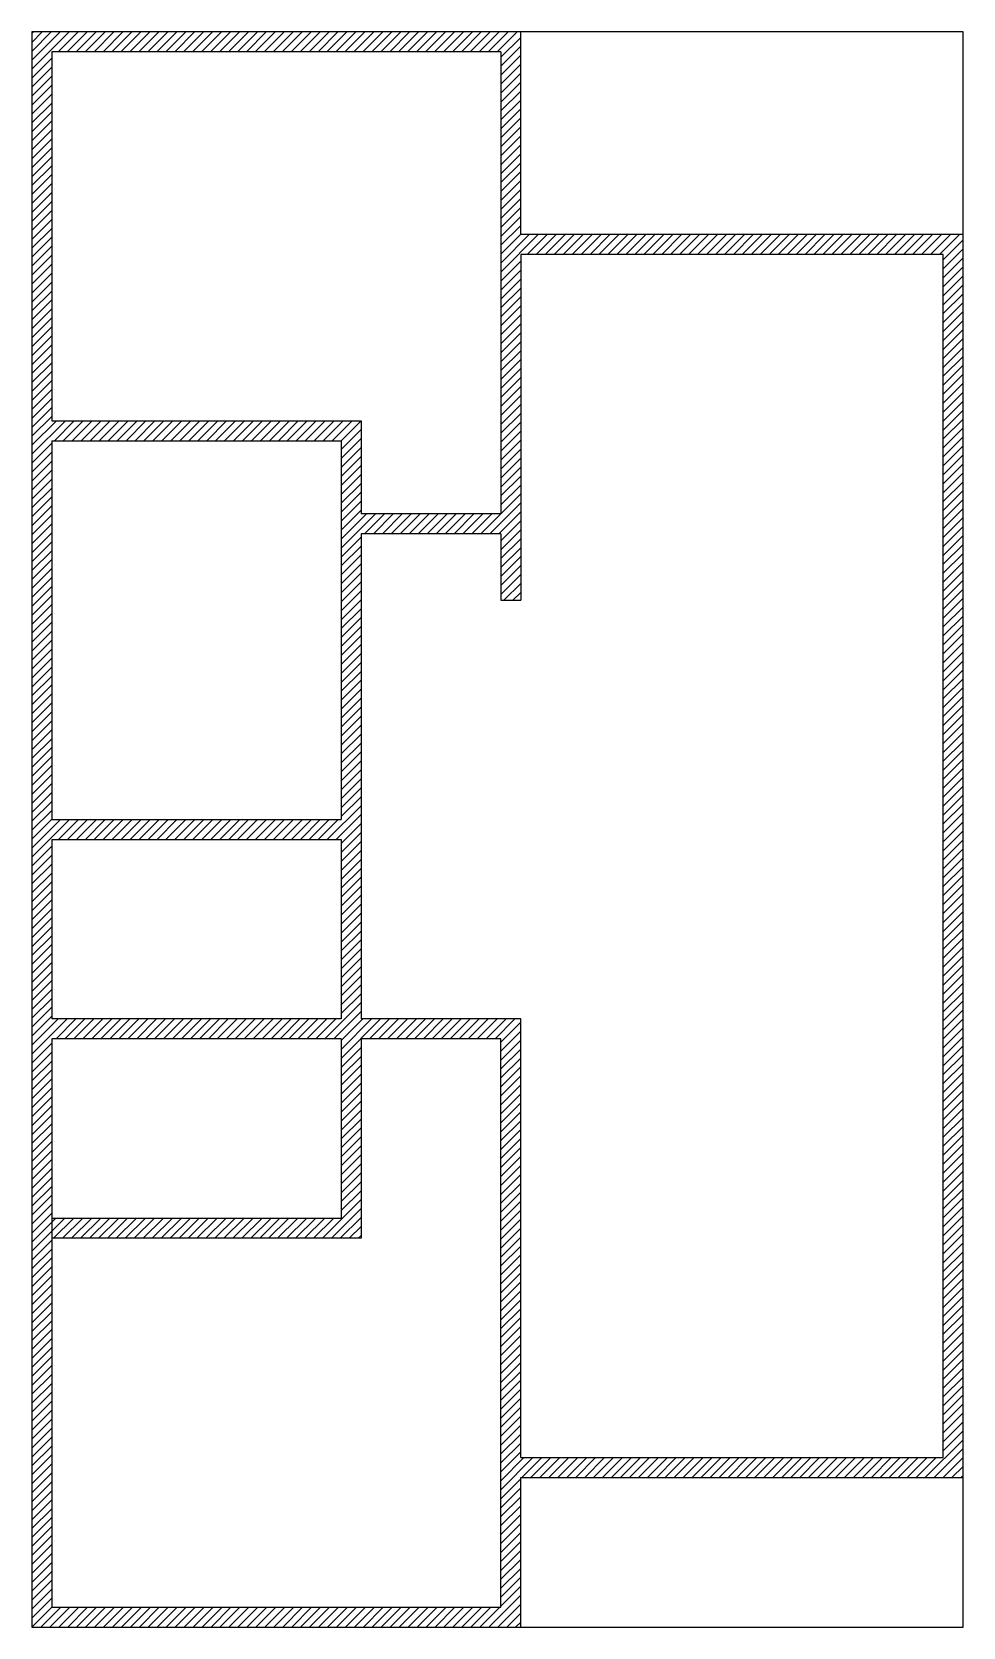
# Model space of a CAD drawing. Header units: millimetres. Extents: x 2249 to 9249, y 1508 to 13508.
import ezdxf

# ---------------------------------------------------------------- set-up
doc = ezdxf.new("R2010")
doc.units = ezdxf.units.MM

msp = doc.modelspace()

# ---------------------------------------------------------------- hatches: boundary and pattern name
h = msp.add_hatch()
h.set_pattern_fill('ANSI31', color=11, scale=15)
h.paths.add_polyline_path([(9249, 11983), (5924, 11983), (5924, 13508), (2249, 13508), (2249, 1508), (5924, 1508), (5924, 2633), (9249, 2633)])
h.paths.add_polyline_path([(5924, 11833), (9099, 11833), (9099, 2783), (5924, 2783), (5924, 6083), (4724, 6083), (4724, 9733), (5774, 9733), (5774, 9233), (5924, 9233)], flags=16)
h.paths.add_polyline_path([(5774, 9883), (4724, 9883), (4724, 10583), (2399, 10583), (2399, 13358), (5774, 13358)], flags=16)
h.paths.add_polyline_path([(4574, 10433), (4574, 7583), (2399, 7583), (2399, 10433)], flags=16)
h.paths.add_polyline_path([(4574, 7433), (4574, 6083), (2399, 6083), (2399, 7433)], flags=16)
h.paths.add_polyline_path([(5774, 5933), (5774, 1658), (2399, 1658), (2399, 5933), (4574, 5933), (4574, 4583), (2399, 4583), (2399, 4433), (4724, 4433), (4724, 5933)], flags=16)

# ---------------------------------------------------------------- linework, layer by layer
for p, q in [((9249, 1508), (9249, 13508)), ((5774, 13358), (5774, 9883)), ((5924, 11833), (5924, 9233)), ((5774, 9883), (4724, 9883)), ((5774, 9733), (4724, 9733)), ((5774, 9733), (5774, 9233)), ((5774, 9233), (5924, 9233)), ((2399, 7583), (4574, 7583)), ((4649, 7508), (4649, 7508)), ((2399, 7433), (4574, 7433)), ((4574, 6083), (2399, 6083)), ((5924, 6083), (4724, 6083)), ((5924, 2783), (5924, 6083)), ((4574, 5933), (2399, 5933)), ((5774, 5933), (4724, 5933))]:
    msp.add_line(p, q)
for points in [[(9249, 13508), (2249, 13508), (2249, 1508), (9249, 1508)], [(9249, 11983), (5924, 11983), (5924, 13508)], [(5774, 13358), (2399, 13358), (2399, 10583)], [(5924, 2783), (9099, 2783), (9099, 11833), (5924, 11833)], [(2399, 10583), (4724, 10583), (4724, 9883)], [(2399, 10433), (4574, 10433), (4574, 7583)], [(2399, 10433), (2399, 7583)], [(4724, 9733), (4724, 6083)], [(2399, 7433), (2399, 6083)], [(4574, 7433), (4574, 6083)], [(4574, 5933), (4574, 4583), (2399, 4583)], [(4724, 5933), (4724, 4433), (2399, 4433)], [(2399, 5933), (2399, 1658), (5774, 1658), (5774, 5933)], [(5924, 1508), (5924, 2633), (9249, 2633)]]:
    msp.add_lwpolyline(points)

doc.saveas('drawing.dxf')
